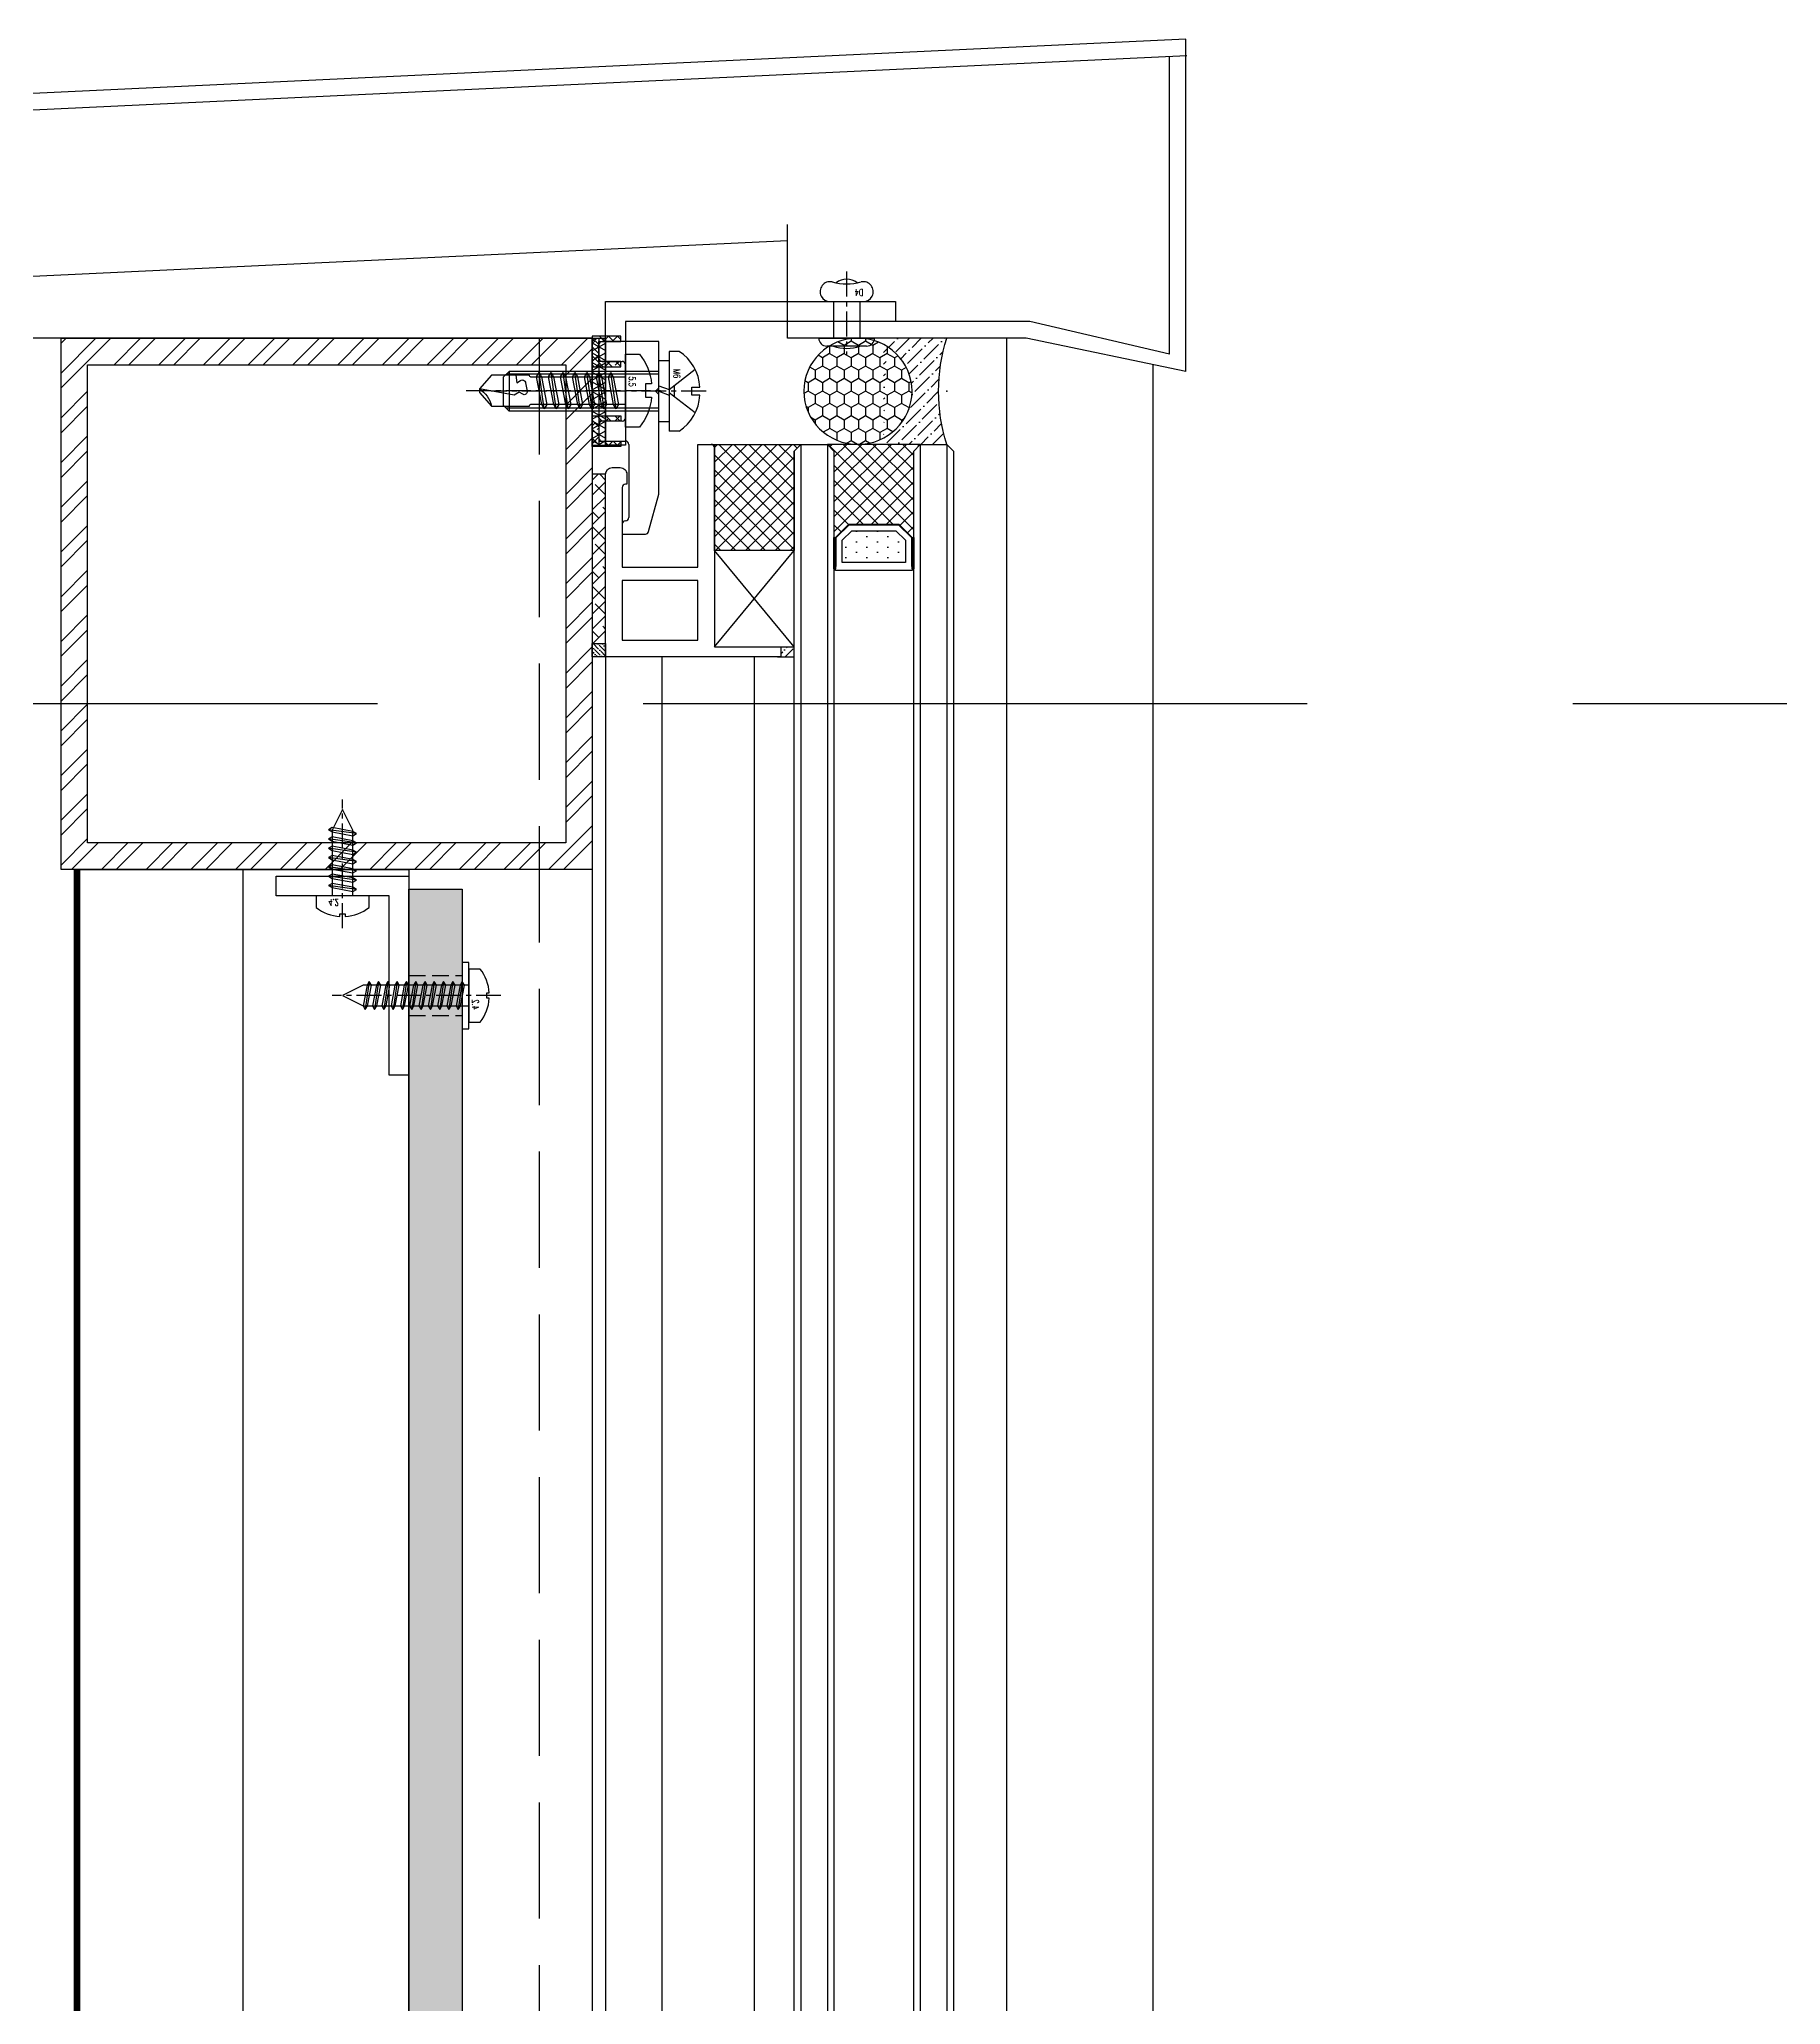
# Model space of a CAD drawing. Extents: x 220580 to 2027826, y -309201 to 71987.
# Drawn here: x 361607.9 to 361870.1, y -151075.3 to -150779.4 of the extents above; entities that cross this region are included whole.
import ezdxf
from ezdxf.enums import TextEntityAlignment as Align

# ---------------------------------------------------------------- set-up
doc = ezdxf.new("R2010")
doc.units = 0
for name, pattern in [('AUSGEZOGEN', [0]), ('CENTER', [2, 1.25, -0.25, 0.25, -0.25]), ('DASH', [0.35, 0.25, -0.1]), ('ZN-CENTER', [2, 1.25, -0.25, 0.25, -0.25]), ('ZN-DASH', [0.35, 0.25, -0.1]), ('ZN-DOT', [0.25, 0, -0.25])]:
    doc.linetypes.add(name, pattern=pattern)
for name, color, linetype in [('!ZN1-填充-8', 8, 'Continuous'), ('!ZN3-其它材质幕墙-60', 60, 'Continuous'), ('!ZN3-玻璃幕墙-4', 4, 'Continuous'), ('!ZN3-铝板幕墙-3', 3, 'Continuous'), ('!ZN4-辅助材料-1', 1, 'Continuous'), ('!ZN4-配件-11', 11, 'Continuous'), ('!ZN5-钢材投影-40', 40, 'Continuous'), ('!ZN5-铝材投影-112', 112, 'Continuous'), ('!ZN5-铝材断面-6', 6, 'Continuous'), ('!ZN6-层高线-8', 8, 'ZN-DOT'), ('!ZN6-虚线-8', 8, 'ZN-DASH'), ('2钢材断面', 2, 'Continuous'), ('A_Hatch', 8, 'Continuous'), ('BM', 8, '保温棉'), ('DIM', 173, 'Continuous'), ('型材截面颜色', 253, 'Continuous')]:
    doc.layers.add(name, color=color, linetype=linetype)
for name, color, linetype, lineweight in [('0CABR-填充', 8, 'Continuous', 5), ('0CABR-密封材料、垫片', 195, 'Continuous', 9), ('0填充', 8, 'Continuous', 13)]:
    doc.layers.add(name, color=color, linetype=linetype, lineweight=lineweight)
doc.styles.add('DHTEXT-1', font='ROMANS.shx', dxfattribs={"width": 0.7, "bigfont": 'CHINESE.shx'})
doc.linetypes.add('保温棉', pattern='A,0.006248399999999999,-6.2484,[134,ltypeshp.shx,S=6.2484,R=0,X=-6.2484,Y=0],-12.4968,[134,ltypeshp.shx,S=6.2484,R=180,X=6.2484,Y=0],-6.2484', length=24.9998484)
doc.dimstyles.new('ZN200', dxfattribs={"dimscale": 200, "dimtxt": 2.5, "dimasz": 1.5, "dimexe": 1, "dimexo": 2, "dimgap": 0.9, "dimtad": 1, "dimdec": 0, "dimdsep": 46, "dimtxsty": 'DHTEXT-1', "dimblk": 'ARCHTICK', "dimcen": 2.5, "dimclrd": 173, "dimclre": 173, "dimclrt": 7, "dimazin": 2, "dimtfac": 1, "dimtdec": 0, "dimtix": 1, "dimtmove": 2, "dimatfit": 3, "dimfxl": 0, "dimtolj": 1, "dimtzin": 0, "dimarcsym": 0})

# ---------------------------------------------------------------- blocks, each defined once
blk = doc.blocks.new('_ArchTick')
at = {"color": 0, "linetype": 'ByBlock', "const_width": 0.4}
blk.add_lwpolyline([(-0.5, -0.5), (0.5, 0.5)], dxfattribs=at)
blk = doc.blocks.new('*D886')
at = {"layer": 'Defpoints', "color": 0, "ltscale": 2000, "transparency": 16777216}
for p in [(361780.5587447585, -150154.6840743786), (361780.5587447585, -150779.350970095), (361325.55875977, -150800.3509788638)]:
    blk.add_point(p, dxfattribs=at)
at = {"layer": 'DIM', "color": 173, "linetype": 'ByBlock', "lineweight": -2, "ltscale": 2000, "transparency": 16777216}
for p, q in [((361325.55875977, -150400.3509788638), (361325.55875977, -149954.6840743786)), ((361780.5587447585, -150379.350970095), (361780.5587447585, -149954.6840743786)), ((361325.55875977, -150154.6840743786), (361025.55875977, -150154.6840743786)), ((361325.55875977, -150154.6840743786), (361780.5587447585, -150154.6840743786)), ((361780.5587447585, -150154.6840743786), (362080.5587447585, -150154.6840743786))]:
    blk.add_line(p, q, dxfattribs=at)
at = {"layer": 'DIM', "color": 173, "lineweight": -2, "ltscale": 2000, "transparency": 16777216, "xscale": 300, "yscale": 300, "zscale": 300}
blk.add_blockref('_ArchTick', (361325.55875977, -150154.6840743786), dxfattribs=at)
at = {"layer": 'DIM', "color": 173, "lineweight": -2, "ltscale": 2000, "transparency": 16777216, "xscale": 300, "yscale": 300, "zscale": 300, "rotation": 180}
blk.add_blockref('_ArchTick', (361780.5587447585, -150154.6840743786), dxfattribs=at)
at = {"layer": 'DIM', "color": 7, "ltscale": 2000, "transparency": 16777216, "insert": (361553.0587522642, -149724.6840743786), "char_height": 500, "attachment_point": 5, "style": 'DHTEXT-1'}
blk.add_mtext('\\A1;455', dxfattribs=at)
blk = doc.blocks.new('20250822090122')
at = {"layer": 'A_Hatch'}
h = blk.add_hatch(dxfattribs=at)
h.set_pattern_fill('ANSI32', color=256)
h.set_pattern_definition([(45, (-80, -40), (-3.367596045400933, 3.367596045400933), []), (45, (-77.75493500000448, -40), (-3.367596045400933, 3.367596045400933), [])])
h.paths.add_polyline_path([(0, 40), (-80, 40), (-80, -40), (0, -40)])
h.paths.add_polyline_path([(-4, 36), (-4, -36), (-76, -36), (-76, 36)], flags=16)
at = {"layer": '2钢材断面'}
for points in [[(-80, 40), (0, 40), (0, -40), (-80, -40)], [(-76, 36), (-4, 36), (-4, -36), (-76, -36)]]:
    blk.add_lwpolyline(points, close=True, dxfattribs=at)
blk = doc.blocks.new('*U1102')
at = {"layer": '!ZN1-填充-8'}
h = blk.add_hatch(dxfattribs=at)
h.set_pattern_fill('ANSI37', color=256, scale=0.5, style=0)
h.set_pattern_definition([(45, (6, 0), (-1.122532015133644, 1.122532015133644), []), (135, (6, 0), (-1.122532015133644, -1.122532015133644), [])])
h.paths.add_polyline_path([(1.029468876367901e-06, 5.00000102652325), (1.029468876367901e-06, 19.00000102652371), (1.000001029469331, 18.00000102652325), (14.00000102946797, 18.00000102652325), (14.00000102946797, 17.75000102652325), (12.00000102946797, 15.75000102652325), (12.00000102946797, 8.250001026523705), (14.00000102946797, 6.250001026523705), (14.00000102946797, 6.000001026523705), (1.000001029469331, 6.000001026523705)])
for points in [[(18.75000205893684, 17.99999999999977), (14.00000205893684, 17.99999999999977), (14.00000205893684, 17.74999999999977), (18.75000205893684, 17.74999999999977)], [(18.75000205893684, 6.249999999999773), (14.00000205893684, 6.249999999999773), (14.00000205893684, 5.999999999999773), (18.75000205893684, 5.999999999999773)]]:
    blk.add_hatch(color=256, dxfattribs=at).paths.add_polyline_path(points)
h = blk.add_hatch(dxfattribs=at)
h.set_pattern_fill('DOTS', color=8, angle=-1.272221872585407e-14, style=0)
h.set_pattern_definition([(0, (6, 0), (0.7937500000000003, 1.5875), [0, -1.5875])])
h.paths.add_polyline_path([(13.00000246392847, 15.33578673215879), (13.00000246392847, 8.664213388665985), (14.4142185169444, 7.24999733565005), (17.80000246392865, 7.24999733565005), (17.80000246392865, 16.74999733565005), (14.41421306741995, 16.74999733565005)])
for p, q in [((2.058937752735802e-06, 22.99999999999977), (461.1587258722834, 23.00000000001287)), ((1.029468876367901e-06, 19.00000102946865), (461.1587248428145, 19.00000102948174)), ((1.029468876367901e-06, 4.999999091356358), (461.1587248428145, 4.999999091369445)), ((2.058937752735801e-06, 1.000000120825234), (461.1587258722834, 1.000000120838322))]:
    blk.add_line(p, q, dxfattribs=at)
at = {"layer": '!ZN3-玻璃幕墙-4'}
for points in [[(461.1587258722834, 24.00000000001287), (1.000002058937753, 23.99999999999977), (2.058937752735802e-06, 22.99999999999977), (2.058937752735801e-06, 18.99999999999977), (1.000002058937753, 17.99999999999977), (461.1587258722834, 18.00000000001286)], [(461.1587258722839, 6.00000000001286), (1.000002058937298, 5.999999999999773), (2.058936843241099e-06, 4.999999999999773), (2.058935933746397e-06, 0.9999999999997726), (1.000002058935479, 0), (461.1587258722839, 1.467974955946039e-11)]]:
    blk.add_lwpolyline(points, dxfattribs=at)
at = {"layer": '!ZN4-辅助材料-1'}
for points in [[(1.029468876367901e-06, 5.00000102652325), (1.029468876367901e-06, 19.00000102652371), (1.000001029469331, 18.00000102652325), (14.00000102946797, 18.00000102652325), (14.00000102946797, 17.75000102652325), (12.00000102946797, 15.75000102652325), (12.00000102946797, 8.250001026523705), (12.00000102946797, 8.250001026523705), (14.00000102946797, 6.250001026523705), (14.00000102946797, 6.000001026523705), (1.000001029469331, 6.000001026523705), (1.029468876367901e-06, 5.00000102652325)], [(18.75000205893684, 17.99999999999977), (14.00000205893684, 17.99999999999977), (14.00000205893684, 17.74999999999977), (18.75000205893684, 17.74999999999977)], [(12.00000205893639, 15.74999993958727), (12.00000205893639, 8.250000060412503), (14.00000205893639, 6.250000060412503), (19.00000205893639, 6.250000060412503), (19.00000205893639, 17.7500000604125), (14.00000205893639, 17.7500000604125)], [(13.00000246392847, 15.33578673215879), (13.00000246392847, 8.664213388665985), (14.4142185169444, 7.24999733565005), (17.80000246392865, 7.24999733565005), (17.80000246392865, 16.74999733565005), (14.41421306741995, 16.74999733565005)], [(18.75000205893684, 6.249999999999773), (14.00000205893684, 6.249999999999773), (14.00000205893684, 5.999999999999773), (18.75000205893684, 5.999999999999773)]]:
    blk.add_lwpolyline(points, close=True, dxfattribs=at)
blk.add_lwpolyline([(18.40000141310247, 17.74999853286067), (18.40000141310247, 17.65000006041237), (14.04142182915984, 17.65000006041237), (12.09999785437094, 15.70857608562369), (12.09999785437094, 8.291423709387573), (14.04142303089793, 6.349998532860582), (18.40000205893648, 6.349998532860582), (18.40000205893648, 6.250000060412503), (18.40000205893648, 6.349998532860582)], dxfattribs=at)
at = {"layer": 'Defpoints', "color": 250}
for p in [(2.058935478999047e-06, 24.00000205304696), (1.029468876367901e-06, 17.99999999999977), (1.029468876367901e-06, 5.999999999999773), (12.00000205893639, 6.000001026523705), (2.058935478999047e-06, 0)]:
    blk.add_point(p, dxfattribs=at)
blk = doc.blocks.new('*U2091')
at = {"color": 0, "linetype": 'CENTER', "ltscale": 3}
blk.add_line((-4.851510917911964, 2.913225216616411e-13), (14.54315256367451, -8.526512829121202e-15), dxfattribs=at)
at = {"linetype": 'ByBlock', "ltscale": 10}
for p, q in [((0, 1.550000000000024), (9.895000016689004, 1.549999999999739)), ((0.9859588387780631, 2.110000000000021), (1.57904116122194, -2.110000000000007)), ((2.385958838778063, 2.109999999999977), (2.97904116122194, -2.110000000000051)), ((3.785958838778063, 2.109999999999933), (4.37904116122194, -2.110000000000094)), ((5.185958838778062, 2.109999999999889), (5.779041161221939, -2.110000000000138)), ((6.585958838778063, 2.109999999999845), (7.17904116122194, -2.110000000000182)), ((7.985958838778063, 2.109999999999801), (8.57904116122194, -2.110000000000226)), ((9.385958838778063, 2.109999999999757), (9.97904116122194, -2.11000000000027)), ((9.895000016689004, 1.549999999999739), (13, -2.927436071331612e-13)), ((9.895000016689004, -1.550000000000255), (0, -1.549999999999945)), ((13, -2.927436071331612e-13), (9.895000016689004, -1.550000000000255))]:
    blk.add_line(p, q, dxfattribs=at)
blk.add_lwpolyline([(-3.087680633323398, 0.4000000000000909, -0.1514667514007003), (-1.723475382979757, 4), (0, 4), (0, -4), (-1.723475382979757, -4, -0.1514667514007005), (-3.087680633323398, -0.4000000000000892), (-2.699999999999932, -0.3999999999999773), (-2.699999999999932, 0.4000000000000341)], format="xyb", close=True, dxfattribs=at)
for points in [[(1.255725010475717, -1.549999999999976), (0.6626426880318403, 1.550000000000018), (0.9859588387779494, 2.109999999999935), (1.309274989524115, 1.550000000000018), (1.902357311968163, -1.549999999999976), (1.57904116122194, -2.10999999999995)], [(2.655725010475717, -1.55000000000002), (2.06264268803184, 1.549999999999975), (2.385958838777949, 2.109999999999892), (2.709274989524115, 1.549999999999975), (3.302357311968163, -1.55000000000002), (2.97904116122194, -2.109999999999994)], [(4.055725010475717, -1.550000000000064), (3.46264268803184, 1.549999999999931), (3.785958838777949, 2.109999999999848), (4.109274989524115, 1.549999999999931), (4.702357311968163, -1.550000000000064), (4.37904116122194, -2.110000000000038)], [(5.455725010475716, -1.550000000000108), (4.86264268803184, 1.549999999999887), (5.185958838777949, 2.109999999999804), (5.509274989524115, 1.549999999999887), (6.102357311968162, -1.550000000000108), (5.779041161221939, -2.110000000000082)], [(6.855725010475717, -1.550000000000152), (6.26264268803184, 1.549999999999843), (6.585958838777949, 2.10999999999976), (6.909274989524115, 1.549999999999843), (7.502357311968162, -1.550000000000152), (7.17904116122194, -2.110000000000126)], [(8.255725010475718, -1.550000000000196), (7.66264268803184, 1.549999999999799), (7.985958838777949, 2.109999999999716), (8.309274989524116, 1.549999999999799), (8.902357311968164, -1.550000000000196), (8.57904116122194, -2.11000000000017)], [(9.655725010475717, -1.55000000000024), (9.06264268803184, 1.549999999999755), (9.385958838777949, 2.109999999999672), (9.709274989524115, 1.549999999999755), (10.30235731196816, -1.55000000000024), (9.97904116122194, -2.110000000000213)]]:
    blk.add_lwpolyline(points, close=True, dxfattribs=at)
at = {"layer": 'Defpoints', "color": 0, "ltscale": 10, "style": 'DHTEXT-1', "width": 0.7}
blk.add_text('4.2', height=1, rotation=90, dxfattribs=at).set_placement((-0.4943080637851551, -1.360906739295894), align=Align.CENTER)
blk = doc.blocks.new('*U2090')
at = {"color": 0, "linetype": 'CENTER', "ltscale": 3}
blk.add_line((-4.851510917911964, 2.913225216616411e-13), (20.54315256367451, -4.2632564145606e-15), dxfattribs=at)
at = {"linetype": 'ByBlock', "ltscale": 10}
for p, q in [((0, 1.550000000000024), (15.895000016689, 1.549999999999744)), ((0.9859588387780631, 2.110000000000021), (1.57904116122194, -2.110000000000007)), ((2.385958838778063, 2.109999999999994), (2.97904116122194, -2.110000000000034)), ((3.785958838778063, 2.109999999999967), (4.37904116122194, -2.110000000000061)), ((5.185958838778062, 2.10999999999994), (5.779041161221939, -2.110000000000087)), ((6.585958838778063, 2.109999999999913), (7.17904116122194, -2.110000000000114)), ((7.985958838778063, 2.109999999999886), (8.57904116122194, -2.110000000000142)), ((9.385958838778063, 2.109999999999859), (9.97904116122194, -2.110000000000168)), ((10.78595883877806, 2.109999999999832), (11.37904116122194, -2.110000000000196)), ((12.18595883877806, 2.109999999999805), (12.77904116122194, -2.110000000000222)), ((13.58595883877806, 2.109999999999778), (14.17904116122194, -2.110000000000249)), ((14.98595883877806, 2.109999999999751), (15.57904116122194, -2.110000000000277)), ((15.895000016689, 1.549999999999744), (19, -2.884803507186006e-13)), ((15.895000016689, -1.550000000000251), (0, -1.549999999999945)), ((19, -2.884803507186006e-13), (15.895000016689, -1.550000000000251))]:
    blk.add_line(p, q, dxfattribs=at)
blk.add_lwpolyline([(-3.087680633323398, 0.4000000000000909, -0.1514667514007003), (-1.723475382979757, 4), (0, 4), (0, -4), (-1.723475382979757, -4, -0.1514667514007005), (-3.087680633323398, -0.4000000000000892), (-2.699999999999932, -0.3999999999999773), (-2.699999999999932, 0.4000000000000341)], format="xyb", close=True, dxfattribs=at)
for points in [[(1.255725010475717, -1.549999999999976), (0.6626426880318403, 1.550000000000018), (0.9859588387779494, 2.109999999999935), (1.309274989524115, 1.550000000000018), (1.902357311968163, -1.549999999999976), (1.57904116122194, -2.10999999999995)], [(2.655725010475717, -1.550000000000003), (2.06264268803184, 1.549999999999991), (2.385958838777949, 2.109999999999908), (2.709274989524115, 1.549999999999991), (3.302357311968163, -1.550000000000003), (2.97904116122194, -2.109999999999977)], [(4.055725010475717, -1.55000000000003), (3.46264268803184, 1.549999999999965), (3.785958838777949, 2.109999999999881), (4.109274989524115, 1.549999999999965), (4.702357311968163, -1.55000000000003), (4.37904116122194, -2.110000000000004)], [(5.455725010475716, -1.550000000000057), (4.86264268803184, 1.549999999999937), (5.185958838777949, 2.109999999999855), (5.509274989524115, 1.549999999999937), (6.102357311968162, -1.550000000000057), (5.779041161221939, -2.110000000000031)], [(6.855725010475717, -1.550000000000084), (6.26264268803184, 1.549999999999911), (6.585958838777949, 2.109999999999828), (6.909274989524115, 1.549999999999911), (7.502357311968162, -1.550000000000084), (7.17904116122194, -2.110000000000058)], [(8.255725010475718, -1.550000000000111), (7.66264268803184, 1.549999999999883), (7.985958838777949, 2.1099999999998), (8.309274989524116, 1.549999999999883), (8.902357311968164, -1.550000000000111), (8.57904116122194, -2.110000000000085)], [(9.655725010475717, -1.550000000000138), (9.06264268803184, 1.549999999999857), (9.385958838777949, 2.109999999999774), (9.709274989524115, 1.549999999999857), (10.30235731196816, -1.550000000000138), (9.97904116122194, -2.110000000000111)], [(11.05572501047572, -1.550000000000165), (10.46264268803184, 1.54999999999983), (10.78595883877795, 2.109999999999746), (11.10927498952411, 1.54999999999983), (11.70235731196816, -1.550000000000165), (11.37904116122194, -2.110000000000139)], [(12.45572501047572, -1.550000000000192), (11.86264268803184, 1.549999999999803), (12.18595883877795, 2.10999999999972), (12.50927498952412, 1.549999999999803), (13.10235731196816, -1.550000000000192), (12.77904116122194, -2.110000000000166)], [(13.85572501047572, -1.550000000000219), (13.26264268803184, 1.549999999999776), (13.58595883877795, 2.109999999999693), (13.90927498952411, 1.549999999999776), (14.50235731196816, -1.550000000000219), (14.17904116122194, -2.110000000000193)], [(15.25572501047572, -1.550000000000246), (14.66264268803184, 1.549999999999749), (14.98595883877795, 2.109999999999665), (15.30927498952412, 1.549999999999749), (15.90235731196816, -1.550000000000246), (15.57904116122194, -2.11000000000022)]]:
    blk.add_lwpolyline(points, close=True, dxfattribs=at)
at = {"layer": 'Defpoints', "color": 0, "ltscale": 10, "style": 'DHTEXT-1', "width": 0.7}
blk.add_text('4.2', height=1, rotation=90, dxfattribs=at).set_placement((-0.4943080637851551, -1.360906739295894), align=Align.CENTER)
blk = doc.blocks.new('*U1836')
at = {"linetype": 'ByBlock', "ltscale": 10}
blk.add_lwpolyline([(0, -5), (1, -5), (1, 5), (0, 5)], close=True, dxfattribs=at)
blk = doc.blocks.new('*U2064')
at = {"layer": '!ZN1-填充-8', "ltscale": 10}
h = blk.add_hatch(dxfattribs=at)
h.set_pattern_fill('AR-CONC', color=8, scale=10)
h.set_pattern_definition([(49.99999999999999, (480.8633558811009, 0), (18.2184668996004, -1.593908553890308), [1.905, -20.955]), (355, (480.8633558811009, 0), (-3.524282597566698, 19.105664288218), [1.524, -16.764]), (100.451, (482.3815558811009, -0.132825), (14.69425016659592, 17.51166878202919), [1.619, -17.809]), (46.18420000000002, (480.8633558811009, 5.08), (27.10790408921299, -4.204232793272713), [2.857499999999999, -31.43249999999999]), (96.6356, (483.1223458811009, 4.729649999999999), (23.74042344662372, 24.74255558900492), [2.4285, -26.7135]), (351.1840000000001, (480.8633558811009, 5.08), (23.74046058139339, 24.74251178605977), [2.286, -25.146]), (21, (483.4033558811009, 3.81), (15.16148798353833, -10.22655185167625), [1.905, -20.955]), (326.0000000000001, (483.4033558811009, 3.81), (6.180202834764708, 18.41879661223193), [1.524, -16.764]), (71.4514, (484.6668058811009, 2.95779), (21.34164907701244, 8.192285771605745), [1.619, -17.809]), (37.50000000000001, (480.8633558811009, 0), (0.308860325059182, 8.455503887315311), [0, -16.5608, 0, -17.018, 0, -16.8275]), (7.499999999999999, (480.8633558811009, 0), (6.681966251030574, 10.01805748181195), [0, -9.7028, 0, -16.1798, 0, -6.4135]), (327.5, (475.1991558811009, 0), (13.55905951668714, -0.5728743992673435), [0, -6.35, 0, -19.812, 0, -26.289]), (317.5, (472.6591558811009, 0), (14.81291813860181, 2.542649103333303), [0, -8.255, 0, -13.1572, 0, -18.669])])
edge = h.paths.add_edge_path()
edge.add_line((688.0931917422051, 8), (0, 8))
edge.add_line((0, 8), (0, 0))
edge.add_line((0, 0), (688.0931917422051, 0))
at = {"layer": '!ZN1-填充-8', "const_width": 1}
blk.add_lwpolyline([(-2.999999998137127, 58), (688.0931917422051, 58)], dxfattribs=at)
at = {"layer": '!ZN3-其它材质幕墙-60', "ltscale": 20}
blk.add_lwpolyline([(688.0931917422051, 8), (0, 8), (0, 0), (688.0931917422051, 0)], dxfattribs=at)
at = {"layer": '!ZN5-铝材投影-112'}
blk.add_lwpolyline([(-2, 8), (28, 8), (28, 11), (1, 11), (1, 28), (-2, 28)], close=True, dxfattribs=at)
at = {"layer": '!ZN6-虚线-8', "color": 8, "linetype": 'ZN-DASH', "ltscale": 10}
for p, q in [((12.99999999999996, 8), (12.99999999999996, 0)), ((18.99999999999996, 8), (18.99999999999996, 0))]:
    blk.add_line(p, q, dxfattribs=at)
at = {"layer": 'BM'}
blk.add_line((-2.999999998137127, 33), (688.0931917422051, 33), dxfattribs=at)
at = {"layer": 'Defpoints', "color": 8}
blk.add_lwpolyline([(688.0931917422051, 58), (-2.999999998137127, 58), (-2.999999998137127, 8), (688.0931917422051, 8)], dxfattribs=at)
at = {"layer": '!ZN4-配件-11', "color": 1}
for name, p, rotation in [('*U2091', (1, 18), 180), ('*U2090', (16.00000000000005, -1), 89.99999999999997)]:
    blk.add_blockref(name, p, dxfattribs=dict(at, rotation=rotation))
at = {"layer": '!ZN4-配件-11', "extrusion": (0, 0, -1), "zscale": -1, "rotation": 270}
blk.add_blockref('*U1836', (-15.99999999999976, -8.881784197001252e-16), dxfattribs=at)
blk = doc.blocks.new('20240131155736')
at = {"layer": '!ZN1-填充-8'}
h = blk.add_hatch(dxfattribs=at)
h.set_pattern_fill('ANSI36', color=256, scale=0.5, angle=270, style=0)
h.set_pattern_definition([(315, (4155.516182055328, -11794.82250172619), (1.543481520808761, -0.4209495056751171), [1.984375, -0.396875, 0, -0.396875])])
h.paths.add_polyline_path([(-0.7497986001617392, 0.7500036128367356), (-0.7497986001617392, -0.7500036128367356), (1.250202532093681, -0.7500036128367356), (1.250202532093681, 0.7500036128367356)])
at = {"layer": '!ZN4-辅助材料-1', "linetype": 'AUSGEZOGEN'}
blk.add_line((-1.250202532108233, 0.749996387068677), (1.250202532108233, 0.7500036128367356), dxfattribs=at)
blk = doc.blocks.new('20240131160147')
at = {"layer": '!ZN5-铝材断面-6'}
blk.add_lwpolyline([(-3.359996820086963, 1.24972521692689), (-3.360017300714389, 19.749725232934), (-0.8600173007143894, 19.749725232934), (-0.8599968200869625, -10.750274787526), (9.139988671027822, -10.75027476862306), (9.139988671027822, -12.25027476862306), (-17.2600001134706, -12.25027476875402), (-17.2600001134706, 15.24972523121687, -0.414213562373095), (-16.2600001134706, 16.24972523121687), (-15.06000012539153, 16.24972523121687, -0.414213562373095), (-14.06000012539153, 15.24972523121687), (-14.06000012539153, 13.74972523121687), (-14.2600001134706, 13.74972523121687, 0.414213562373095), (-14.7600001134706, 13.24972523121687), (-14.7600001134706, 1.249725235698861)], format="xyb", close=True, dxfattribs=at)
blk.add_lwpolyline([(-14.7600001134706, -0.7502747643011389), (-14.7600001134706, -9.750274768754025), (-3.359996820086963, -9.750274787525996), (-3.359996820086963, -0.7502747830731096)], close=True, dxfattribs=at)
at = {"layer": '!ZN1-填充-8', "ltscale": 50, "xscale": -1, "rotation": 180}
blk.add_blockref('20240131155736', (9.889797354408074, -11.50027115578996), dxfattribs=at)
blk = doc.blocks.new('20250822102610', base_point=(-89164.55327459493, -87453.63117898782))
at = {"layer": '!ZN1-填充-8'}
h = blk.add_hatch(dxfattribs=at)
h.set_pattern_fill('ANSI37', color=256, angle=-1.272221872585407e-14, style=0)
h.set_pattern_definition([(44.99999999999999, (0, 0), (-1.122532015133644, 1.122532015133644), []), (135, (0, 0), (-1.122532015133644, -1.122532015133644), [])])
edge = h.paths.add_edge_path()
edge.add_line((-89165.05327484866, -87423.13117512563), (-89151.55327484867, -87423.13118085341))
edge.add_line((-89151.55327484867, -87423.13118085341), (-89152.55327484867, -87424.13118000627))
edge.add_line((-89152.55327484867, -87424.13118000627), (-89152.55327484867, -87439.13118438769))
edge.add_line((-89152.55327484867, -87439.13118438769), (-89164.55327484867, -87439.13117682973))
edge.add_line((-89164.55327484867, -87439.13117682973), (-89164.55327484867, -87423.63117784967))
edge.add_arc((-89165.05327484867, -87423.63117512563), 0.5000000000074204, 359.9996878473482, 449.9999999983324)
at = {"layer": '!ZN1-填充-8', "ltscale": 100}
for p, q in [((-89152.5532746931, -87453.63117898782), (-89164.55327484867, -87439.13117682973)), ((-89164.55327459493, -87453.63117898782), (-89152.55327484867, -87439.13118438756))]:
    blk.add_line(p, q, dxfattribs=at)
at = {"layer": '!ZN4-辅助材料-1', "linetype": 'AUSGEZOGEN'}
blk.add_lwpolyline([(-89165.05327484866, -87423.13117512563), (-89151.55327484867, -87423.13118085341), (-89152.55327484867, -87424.13118000627), (-89152.55327484867, -87439.13118438769), (-89164.55327484867, -87439.13117682973), (-89164.55327484867, -87423.63117784967, 0.4142151580810171), (-89165.05327484866, -87423.13117512563), (-89165.05327484866, -87423.13117512563)], format="xyb", dxfattribs=at)
blk.add_lwpolyline([(-89152.55327484867, -87439.13118438768), (-89164.55327467559, -87439.13117716176), (-89164.55327469764, -87442.13117353823)], dxfattribs=at)
blk.add_lwpolyline([(-89164.55327459965, -87439.13117716176), (-89164.55327459493, -87453.63117898782), (-89152.5532746931, -87453.63117898782), (-89152.55327469783, -87439.13117716176)], close=True, dxfattribs=at)
blk = doc.blocks.new('20250822103338', base_point=(-89182.55327602196, -87455.13117897836))
at = {"layer": '0填充'}
h = blk.add_hatch(dxfattribs=at)
h.set_pattern_fill('ANSI38', color=256, angle=360, style=0)
h.set_pattern_definition([(45, (0, 0), (-1.122532015133644, 1.122532015133644), []), (134.9999999999999, (0, 0), (-3.367596045400932, 1.122532015133645), [3.96875, -2.38125])])
h.paths.add_polyline_path([(-89182.553276022, -87453.13117897836), (-89180.55327602198, -87453.13117897836), (-89180.55327602211, -87427.6311789784), (-89182.55327602211, -87427.6311789784)])
at = {"layer": '型材截面颜色', "ltscale": 60}
h = blk.add_hatch(dxfattribs=at)
h.set_pattern_fill('ANSI36', color=256, scale=0.3, angle=90.00000000000001)
h.set_pattern_definition([(135, (0, 0), (-0.9260889124852567, 0.2525697034050699), [1.190625, -0.238125, 0, -0.238125])])
h.paths.add_polyline_path([(-89182.55327602196, -87455.13117898106), (-89182.55327602196, -87453.13104161006), (-89180.55326710995, -87453.1311102956), (-89180.55326710995, -87455.13124766659)])
at = {"layer": '!ZN4-辅助材料-1'}
for points in [[(-89180.55327602195, -87427.6311789784), (-89182.55327602195, -87427.6311789784), (-89182.55327602196, -87453.13117897836), (-89180.55327602196, -87453.13117897836)], [(-89182.55327602196, -87455.13117897836), (-89182.55327602196, -87453.13104160737), (-89180.55326570052, -87453.13103338321), (-89180.55326570052, -87455.1311707542)]]:
    blk.add_lwpolyline(points, close=True, dxfattribs=at)
at = {"layer": '0CABR-密封材料、垫片'}
blk.add_lwpolyline([(-89180.55327602195, -87427.6311789784), (-89182.55327602195, -87427.6311789784), (-89182.55327602196, -87455.13117897836), (-89180.55327602196, -87455.13117897836)], close=True, dxfattribs=at)
blk = doc.blocks.new('20250822103828')
at = {"layer": '!ZN4-辅助材料-1', "ltscale": 100}
for name, p in [('20250822102610', (18.40000010126096, 1.499999990541255)), ('20250822103338', (0, 0))]:
    blk.add_blockref(name, p, dxfattribs=at)
at = {"layer": '!ZN6-虚线-8', "ltscale": 50}
blk.add_blockref('20240131160147', (19.26000011348515, 12.25027476875402), dxfattribs=at)
blk = doc.blocks.new('16胶缝')
at = {"layer": '!ZN1-填充-8', "ltscale": 0.1}
h = blk.add_hatch(dxfattribs=at)
h.set_pattern_fill('HONEY', color=256, scale=10, style=0)
h.set_pattern_definition([(4.818975183877585e-15, (-19679.56000236233, -11324.37131966545), (1.875, 1.08253175), [1.25, -2.5]), (120, (-19679.56000236233, -11324.37131966545), (-1.874999995903225, 1.082531757095823), [1.249999999999998, -2.499999999999997]), (60.00000000000003, (-19679.56000236233, -11324.37131966545), (4.096775418904741e-09, 2.165063507095822), [-2.499999999999998, 1.249999999999999])])
edge = h.paths.add_edge_path()
edge.add_ellipse((8.000000000182808, 13.40127735032729), major_axis=(-1.852811262691897e-12, -8.148750109612592), ratio=0.9817456533069091, start_angle=0, end_angle=360)
h = blk.add_hatch(dxfattribs=at)
h.set_pattern_fill('ANSI36', color=256, scale=10, style=0)
h.set_pattern_definition([(45.00000000000003, (-19679.575386873, -11324.37131966545), (0.6629126073623883, 2.430679560328756), [3.125, -0.625, 0, -0.625])])
edge = h.paths.add_edge_path()
edge.add_ellipse((8.015384510843433, 13.40127735032729), major_axis=(0.8733517820453444, 8.103544729698486), ratio=0.9813319895029027, start_angle=124.6262873536864, end_angle=247.3977371599691, ccw=False)
edge.add_arc((0.0005942590132690384, 10.19757702908555), 1.197577176534192, 269.97156881858757, 324.48671338471985, ccw=False)
edge.add_line((1.455191522836685e-11, 8.999999999992724), (1.091393642127514e-11, -1.818989403545856e-12))
edge.add_arc((8.000000000015461, -24.92179927315374), 26.17434008740905, 432.2031562990745, 467.7968437009381, ccw=False)
edge.add_line((16.00000000001455, 0), (16.00000000001091, 9.000000000003638))
edge.add_arc((16.00645417175474, 10.22705133927502), 1.227068313314542, 216.5905572920867, 269.6986325029304, ccw=False)
at = {"layer": '!ZN4-辅助材料-1', "color": 1, "ltscale": 0.1}
blk.add_arc((8.000000000014552, -24.92179927313555), 26.17434008739207, 72.20315629866607, 107.7968437013339, dxfattribs=at)
blk.add_ellipse((8.000000000182808, 13.40127735032729), major_axis=(-1.852811262691897e-12, -8.148750109612592), ratio=0.9817456533069091, dxfattribs=at)
blk.add_point((8.000000000014552, 7.275957614183426e-12), dxfattribs=at)
blk = doc.blocks.new('胶缝断面')
at = {"color": 7, "ltscale": 0.1, "extrusion": (0, 0, -1), "zscale": -1, "rotation": 180}
blk.add_blockref('16胶缝', (8, 5.456968210637569e-12), dxfattribs=at)
blk = doc.blocks.new('*U1907')
at = {"linetype": 'ByBlock', "ltscale": 10}
for p, q in [((-3.099760062443238, 5.999999999999091), (-1.5997600624396, 5.999999999999091)), ((-1.5997600624396, -5.999999999999091), (-1.5997600624396, 5.999999999999091)), ((-5.512308570388996, 3.264313849224891), (-1.5997600624396, 0.2324707128979036)), ((-1.5997600624396, -4.620044984873882), (-1.5997600624396, 4.620044984872013)), ((-1.5997600624396, 4.620044984872013), (0, 4.620044984872013)), ((0, 4.620044984872013), (0, -4.620044984873882)), ((2.220446049250313e-16, 3.000000000002645), (22.5002399375644, 3.000000000000339)), ((22.50023993756076, -2.999999999986928), (22.50023993755713, 3.000000000014891)), ((22.50023993755713, 3.000000000014891), (23.40023993755858, 2.100000000013436)), ((-6.199760062438145, 0.5999999999958163), (-4.999760062433779, 0.5999999999976353)), ((-4.999760062433779, 0.5999999999976353), (-4.999760062433779, -0.5999999999994543)), ((-2.359507198434585, 0.8212005739923881), (-2.359507198434585, -0.8212005739890408)), ((0, -9.343636975245317e-13), (-1.5997600624396, 0.5822434348437788)), ((2.220446049250313e-16, 2.55000000000389), (22.95023993756877, 2.549999999997793)), ((23.40023993756222, -2.100000000009119), (23.40023993755858, 2.100000000013436)), ((-4.999760062433779, -0.5999999999994543), (-6.200041946336569, -0.6000000000067303)), ((-5.512308570388996, -3.264313849219434), (-1.5997600624396, -0.2324707128950645)), ((-0.0001236077368957922, -0.834518847842471), (-1.599883670176496, -0.2522754129977578)), ((0, -2.549999999996544), (22.95023993757604, -2.549999999997114)), ((22.50023993755713, -3.000000000014213), (23.40023993755858, -2.100000000012757)), ((0, -4.620044984873882), (-1.5997600624396, -4.620044984873882)), ((2.220446049250313e-16, -2.999999999997355), (22.50023993756804, -2.999999999999661)), ((-3.0997600624396, -5.999999999999091), (-1.5997600624396, -5.999999999999091))]:
    blk.add_line(p, q, dxfattribs=at)
at = {"color": 0, "linetype": 'ZN-CENTER', "ltscale": 3}
blk.add_line((-7.149760062439595, 2.968965134506063e-13), (25.2002399375604, 2.456684181638768e-12), dxfattribs=at)
at = {"linetype": 'ByBlock', "ltscale": 10}
for centre, radius, start, end in [((0.6289204536260513, 0.2696463704114649), 6.836666666661672, 123.0516276806388, 177.2303399897559), ((0.6289204536260513, -0.2696463704151029), 6.836666666662514, 182.7696600102441, 236.9483723193611)]:
    blk.add_arc(centre, radius, start, end, dxfattribs=at)
at = {"layer": 'Defpoints', "color": 0, "ltscale": 10, "style": 'DHTEXT-1', "width": 0.7}
blk.add_text('M6', height=1, rotation=90, dxfattribs=at).set_placement((-2.254738332375523, -2.651439335049475), align=Align.CENTER)
blk = doc.blocks.new('20250828093013')
at = {"layer": '!ZN5-铝材投影-112'}
for p, q in [((1.455191522836685e-11, 3.637978807091713e-12), (-8.499999999869033, 1.455191522836685e-11)), ((-1.01863406598568e-10, -6.999999999985448), (0, 0)), ((-8.999999999869033, -0.4999999999854481), (-8.999999999869033, -2.499999999985448)), ((-8.499999999869033, -2.999999999985448), (-5.499999999869033, -2.999999999985448)), ((-4.999999999869033, -3.499999999985448), (-5.000000000101863, -11.49999999998545)), ((-4.999999999869033, -3.499999999985448), (-4.999999999869033, -3.499999999985448)), ((-0.5000000001018634, -7.499999999985448), (-1.01863406598568e-10, -6.999999999985448)), ((-1.01863406598568e-10, -7.999999999985448), (-0.5000000001018634, -7.499999999985448)), ((-1.01863406598568e-10, -22.99999999998545), (-1.01863406598568e-10, -7.999999999985448)), ((-8.999999999869033, -12.49999999998545), (-8.999999999869033, -14.49999999998545)), ((-5.499999999869033, -11.99999999998545), (-8.499999999869033, -11.99999999998545)), ((-8.499999999869033, -14.99999999998545), (-4.999999999577994, -14.99999999998181)), ((-4.499999999577994, -15.49999999998181), (-4.499999999577994, -26.49999999998181)), ((-1.508395735509112, -28.6294095225021), (-1.01863406598568e-10, -22.99999999998545)), ((-5.499999999577994, -27.49999999998181), (-5.499999999577994, -28.99999999998181)), ((-5.499999999577994, -28.99999999998181), (-1.991358648621826, -28.99999999998545))]:
    blk.add_line(p, q, dxfattribs=at)
for centre, radius, start, end in [((-8.499999999869033, -0.4999999999854481), 0.5, 90, 180), ((-8.499999999869033, -2.499999999985448), 0.5, 180, 270), ((-5.499999999869033, -3.499999999989086), 0.500000000003638, 4.168816632087861e-10, 90), ((-5.499999999985448, -11.50000000009823), 0.4999999998835847, 270.0000000133402, 1.292333155947237e-08), ((-8.499999999869033, -12.49999999998545), 0.5, 90, 180), ((-8.499999999869033, -14.49999999998545), 0.5, 180, 270), ((-4.999999999577994, -15.49999999998181), 0.5, 0, 90), ((-4.999999999577994, -26.49999999998181), 0.5, 270, 0), ((-4.999999999577994, -27.49999999998181), 0.5, 90, 180), ((-1.991358648665482, -28.49999999998909), 0.499999999996362, 270.0000000050026, 345.0000000045844)]:
    blk.add_arc(centre, radius, start, end, dxfattribs=at)
blk = doc.blocks.new('*U1100')
at = {"color": 0, "linetype": 'CENTER', "ltscale": 3}
blk.add_line((23.99999999999994, 2.188255855140087e-07), (-5.914909539480056, -1.533137051807418e-07), dxfattribs=at)
at = {"linetype": 'ByBlock', "ltscale": 10}
for p, q in [((0, 2.084999581674395), (14.28830168384373, 2.085001969002848)), ((1.419619596213958, 2.729999885991237), (2.200602679755074, -2.730000114008757)), ((3.219619596213958, 2.729999881768008), (4.000602679755074, -2.730000118231986)), ((5.019619596213958, 2.729999877544779), (5.800602679755074, -2.730000122455214)), ((6.819619596213958, 2.729999873321551), (7.600602679755074, -2.730000126678443)), ((8.619619596213958, 2.729999869098322), (9.400602679755075, -2.730000130901672)), ((10.41961959621396, 2.729999864875094), (11.20060267975507, -2.7300001351249)), ((12.21961959621396, 2.729999860651865), (13.00060267975507, -2.730000139348129)), ((14.28834179297628, -2.085001744372565), (0, -2.084999717997933))]:
    blk.add_line(p, q, dxfattribs=at)
blk.add_lwpolyline([(-3.944271909999143, 1.000000079036682, -0.137385347329328), (-2.123903424387548, 5.500000079036611), (1.77635683940025e-15, 5.500000079036611), (1.77635683940025e-15, -5.499999920963375), (-2.123903424387548, -5.499999920963375, -0.137385347329328), (-3.944271909999143, -0.9999999209634319), (-2.999999999999998, -0.9999999209633751), (-2.999999999999998, 1.000000079036639)], format="xyb", close=True, dxfattribs=at)
for points in [[(1.828211756127738, -2.085000114008789), (1.047228672586622, 2.084999885991241), (1.419619596213901, 2.729999885991095), (1.792010519841123, 2.084999885991241), (2.57299360338241, -2.085000114008761), (2.200602679755074, -2.730000114008771)], [(3.628211756127738, -2.085000118232018), (2.847228672586622, 2.084999881768012), (3.219619596213901, 2.729999881767866), (3.592010519841123, 2.084999881768012), (4.37299360338241, -2.085000118231989), (4.000602679755074, -2.730000118232)], [(5.428211756127738, -2.085000122455247), (4.647228672586622, 2.084999877544783), (5.019619596213901, 2.729999877544637), (5.392010519841123, 2.084999877544783), (6.17299360338241, -2.085000122455218), (5.800602679755074, -2.730000122455229)], [(7.228211756127738, -2.085000126678475), (6.447228672586622, 2.084999873321555), (6.819619596213901, 2.729999873321409), (7.192010519841123, 2.084999873321555), (7.97299360338241, -2.085000126678447), (7.600602679755074, -2.730000126678457)], [(9.028211756127739, -2.085000130901704), (8.247228672586623, 2.084999869098326), (8.619619596213902, 2.72999986909818), (8.992010519841124, 2.084999869098326), (9.77299360338241, -2.085000130901676), (9.400602679755075, -2.730000130901686)], [(10.82821175612774, -2.085000135124933), (10.04722867258662, 2.084999864875098), (10.4196195962139, 2.729999864874951), (10.79201051984112, 2.084999864875098), (11.57299360338241, -2.085000135124904), (11.20060267975507, -2.730000135124914)], [(12.62821175612774, -2.085000139348161), (11.84722867258662, 2.084999860651869), (12.2196195962139, 2.729999860651723), (12.59201051984112, 2.084999860651869), (13.37299360338241, -2.085000139348133), (13.00060267975507, -2.730000139348143)]]:
    blk.add_lwpolyline(points, close=True, dxfattribs=at)
for points in [[(14.28755614132959, -2.084999790480305, -0.414213562373095), (14.44551068678416, -2.242954335934877), (14.44551068678416, -2.321931608662732), (20.17706341883141, -2.321931608662732), (21.99999672497771, -0.2620664843346907), (21.99999672497771, 0.2620669033741529), (20.1770634188305, 2.321932027703048), (14.44551068678416, 2.321932027703616), (14.44551068678416, 2.242954754974284, -0.414213562373095), (14.28755614132959, 2.085000209519654)], [(16.51287844574838, -2.321931608662732), (16.35611659158181, -1.195959136936376), (15.82661205339483, -1.523970797760166, -0.5304615897786895), (15.03442566961419, -1.169417307181045), (14.81075563571315, 0.0990784896746442, -0.6513157956771675), (15.47433833661651, 0.5440859063701903), (16.0012324895205, 0.2109028390927443), (16.76803563861736, 0.6608451827776259), (21.99999672497771, -0.2620664843346907, -0.2012259957209903), (20.1770634188305, 2.321932027703048)]]:
    blk.add_lwpolyline(points, format="xyb", dxfattribs=at)
at = {"layer": 'Defpoints', "color": 0, "ltscale": 10, "style": 'DHTEXT-1', "width": 0.7}
blk.add_text('5.5', height=1, rotation=90, dxfattribs=at).set_placement((-0.4943080637851551, -1.360906537433093), align=Align.CENTER)
blk = doc.blocks.new('*U1098')
at = {"linetype": 'ByBlock', "lineweight": -2, "ltscale": 10}
for p, q in [((-1.19999999999709, -2.999999999995627), (-1.19999999999709, 2.999999999995733)), ((0, 4.200000000000099), (0, -4.199999999999992)), ((5.50000000054162, 2.000000000000053), (0, 2.000000000000053)), ((5.50000000054162, 2.500000000000053), (5.50000000054162, -2.499999999999947)), ((5.50000000054162, -1.999999999999947), (0, -1.999999999999947))]:
    blk.add_line(p, q, dxfattribs=at)
at = {"color": 0, "linetype": 'CENTER', "ltscale": 3}
blk.add_line((10.0124521631674, 5.329070518200751e-14), (-2.451370260241674, 5.329070518200751e-14), dxfattribs=at)
at = {"linetype": 'ByBlock', "lineweight": -2, "ltscale": 10}
for centre, radius, start, end in [((0, 2.999999999995733), 1.2, 90, 180), ((7.00000000054162, 2.500000000000053), 1.5, 348.4480414647314, 180), ((4.415117063422031, -3.584688101909705e-12), 5.96066603962293, 160.3950489643864, 199.6049510356135), ((16.16515139045397, 5.329070518200751e-14), 8, 164.3308475018224, 195.6691524981776), ((6.186535024229231, -0.0009536892320660684), 2.672094166157843, 323.2266208412516, 36.78433105121244), ((7.00000000054162, -2.499999999999947), 1.5, 180, 11.5519585352685), ((0, -2.999999999995627), 1.2, 180, 270)]:
    blk.add_arc(centre, radius, start, end, dxfattribs=at)
at = {"layer": 'Defpoints', "color": 0, "ltscale": 10, "style": 'DHTEXT-1', "width": 0.7}
blk.add_text('D4', height=1, rotation=90, dxfattribs=at).set_placement((7.370543652128534, -1.846676056511448), align=Align.CENTER)
blk = doc.blocks.new('20250918111454', base_point=(-75307.86896925682, -83259.22476175737))
at = {"layer": '!ZN1-填充-8'}
h = blk.add_hatch(dxfattribs=at)
h.set_pattern_fill('NET3', color=256, scale=0.4, angle=90.00000000000001, style=0)
h.set_pattern_definition([(90, (0, 0), (-1.27, -2.042315765089328e-16), []), (150, (0, 0), (-0.635, -1.099852262806237), []), (210, (0, 0), (0.635, -1.099852262806237), [])])
h.paths.add_polyline_path([(-75305.86896925679, -83275.37525834801), (-75307.86896925679, -83275.37525834801), (-75307.8689692568, -83259.22476175737), (-75305.8689692568, -83259.22476175737)])
at = {"layer": '!ZN3-铝板幕墙-3', "ltscale": 40}
for p, q in [((-75220.9689692568, -83261.65573945375), (-75220.9689692568, -83216.8456605163)), ((-75218.4689692568, -83264.22476175746), (-75218.4689692568, -83214.22476182976)), ((-75278.46896925682, -83259.22363300614), (-75278.46896925682, -83242.08729199994))]:
    blk.add_line(p, q, dxfattribs=at)
at = {"layer": '!ZN3-铝板幕墙-3', "ltscale": 30}
for p, q in [((-75241.95508063534, -83256.72363300614), (-75278.4689692568, -83256.72363300613)), ((-75220.9689692568, -83261.65573945375), (-75241.95508063534, -83256.72363300614)), ((-75242.51680237283, -83259.22363300614), (-75278.4689692568, -83259.22363300614)), ((-75218.46896936414, -83264.2247618379), (-75242.51680237283, -83259.22363300614))]:
    blk.add_line(p, q, dxfattribs=at)
at = {"layer": '!ZN4-辅助材料-1', "ltscale": 5}
blk.add_lwpolyline([(-75305.86896925679, -83275.37525834801), (-75307.86896925679, -83275.37525834801), (-75307.86896925682, -83259.22476175737), (-75305.86896925679, -83259.22476175737)], close=True, dxfattribs=at)
at = {"layer": '!ZN5-铝材投影-112'}
blk.add_lwpolyline([(-75305.86896925679, -83275.34363300422), (-75305.86896925679, -83253.723633006), (-75262.20978311234, -83253.723633006), (-75262.20978311234, -83256.723633006), (-75302.86896925679, -83256.72363300745), (-75302.86896925679, -83275.34363300567)], close=True, dxfattribs=at)
at = {"layer": '!ZN4-配件-11', "color": 1, "ltscale": 40}
for name, p, rotation in [('*U1098', (-75269.56290861571, -83259.22363300934), 90), ('*U1100', (-75302.86896925679, -83267.12619934608), 180)]:
    blk.add_blockref(name, p, dxfattribs=dict(at, rotation=rotation))
blk = doc.blocks.new('20250829153651')
at = {"layer": '0CABR-填充'}
h = blk.add_hatch(dxfattribs=at)
h.set_pattern_fill('ANSI38', color=256, scale=0.3, angle=90.00000000000001)
h.set_pattern_definition([(135, (1024.733085324231, 3055.546049289755), (-0.6735192090801863, -0.6735192090801866), []), (225, (1024.733085324231, 3055.546049289755), (-0.6735192090801858, -2.02055762724056), [2.38125, -1.42875])])
h.paths.add_polyline_path([(349.9000074554933, 14550.70111923572), (349.9000074552605, 14551.501119236), (346.6000074552139, 14551.50111923576), (346.6000074554468, 14554.50111923576), (349.9000074552605, 14554.50111923576), (349.9000074552605, 14555.30111923581), (345.6000074554468, 14555.30111923581), (345.6000074552139, 14550.70111923572)])
h = blk.add_hatch(dxfattribs=at)
h.set_pattern_fill('ANSI38', color=256, scale=0.3, angle=90)
h.set_pattern_definition([(135, (1024.733085324289, 3055.546049289755), (-0.6735192090801865, -0.6735192090801864), []), (225, (1024.733085324289, 3055.546049289755), (-0.6735192090801867, -2.020557627240559), [2.38125, -1.42875])])
h.paths.add_polyline_path([(349.9000074555515, 14550.70111923572), (349.9000074553187, 14551.501119236), (346.6000074552721, 14551.50111923576), (346.600007455505, 14554.50111923576), (349.9000074553187, 14554.50111923576), (349.9000074553187, 14555.30111923581), (345.600007455505, 14555.30111923581), (345.6000074552721, 14550.70111923572)])
h = blk.add_hatch(dxfattribs=at)
h.set_pattern_fill('ANSI38', color=256, scale=0.3, angle=90.00000000000001)
h.set_pattern_definition([(135, (1024.733085323998, 3048.547178040986), (-0.6735192090801863, -0.6735192090801866), []), (225, (1024.733085323998, 3048.547178040986), (-0.6735192090801858, -2.02055762724056), [2.38125, -1.42875])])
h.paths.add_polyline_path([(349.9000074552605, 14538.70111923572), (349.9000074550277, 14539.501119236), (346.6000074549811, 14539.50111923576), (346.6000074552139, 14542.50111923576), (349.9000074550277, 14542.50111923576), (349.9000074550277, 14543.30111923581), (345.6000074552139, 14543.30111923581), (345.6000074549811, 14538.70111923572)])
h = blk.add_hatch(dxfattribs=at)
h.set_pattern_fill('ANSI38', color=256, scale=0.3, angle=90)
h.set_pattern_definition([(135, (1024.733085324056, 3048.547178040986), (-0.6735192090801865, -0.6735192090801864), []), (225, (1024.733085324056, 3048.547178040986), (-0.6735192090801867, -2.020557627240559), [2.38125, -1.42875])])
h.paths.add_polyline_path([(349.9000074553187, 14538.70111923572), (349.9000074550859, 14539.501119236), (346.6000074550393, 14539.50111923576), (346.6000074552721, 14542.50111923576), (349.9000074550859, 14542.50111923576), (349.9000074550859, 14543.30111923581), (345.6000074552721, 14543.30111923581), (345.6000074550393, 14538.70111923572)])
at = {"layer": '!ZN3-铝板幕墙-3'}
for p, q in [((435.0000074554118, 14599.99999053316), (-19.99997753312346, 14578.61110238495)), ((435.1173991879914, 14597.5027482179), (-17.49997753312346, 14576.22586302223)), ((375.0000074553536, 14569.64910968693), (5.000022466876544, 14552.25594802792))]:
    blk.add_line(p, q, dxfattribs=at)
at = {"layer": '!ZN4-辅助材料-1'}
for points in [[(349.9000074555515, 14550.70111923572), (349.9000074553187, 14551.501119236), (346.6000074552721, 14551.50111923576), (346.600007455505, 14554.50111923576), (349.9000074553187, 14554.50111923576), (349.9000074553187, 14555.30111923581), (345.600007455505, 14555.30111923581), (345.6000074552721, 14550.70111923572), (349.9000074555515, 14550.70111923572)], [(349.9000074555515, 14543.30111923558), (349.9000074553187, 14542.50111923553), (346.6000074552721, 14542.50111923553), (346.600007455505, 14539.50111923576), (349.9000074553187, 14539.50111923553), (349.9000074553187, 14538.70111923572), (345.600007455505, 14538.70111923572), (345.6000074552721, 14543.30111923581), (349.9000074555515, 14543.30111923558)]]:
    blk.add_lwpolyline(points, dxfattribs=at)
at = {"layer": '!ZN5-钢材投影-40', "ltscale": 0.3}
for p, q in [((345.6000074553885, 14554.99999060555), (145.5982924815034, 14554.99999060555)), ((345.6000074553303, 14554.99999060555), (345.6000074553885, 14077.84239554312))]:
    blk.add_line(p, q, dxfattribs=at)
at = {"layer": '!ZN5-铝材投影-112'}
for p, q in [((408.0000045689521, 14555.00111935678), (408.0000045689521, 14077.84239554312)), ((430.0000075001735, 14551.03981990961), (430.0000075001735, 14077.84239554312)), ((347.5983014046797, 14507.00112038438), (347.5983014046797, 14077.84239554312)), ((356.0982725380454, 14507.00112038438), (356.0982725380454, 14077.84239554312)), ((369.9999916026718, 14507.00112038438), (369.9999916026718, 14077.84239554312))]:
    blk.add_line(p, q, dxfattribs=at)
at = {"layer": '!ZN6-虚线-8', "color": 8, "linetype": 'ZN-DASH', "ltscale": 70}
blk.add_line((337.6000074553303, 14554.99999060555), (337.6000074553885, 14077.84239554312), dxfattribs=at)
at = {"layer": '0CABR-密封材料、垫片'}
for points in [[(349.9000074554933, 14550.70111923572), (349.9000074552605, 14551.501119236), (346.6000074552139, 14551.50111923576), (346.6000074554468, 14554.50111923576), (349.9000074552605, 14554.50111923576), (349.9000074552605, 14555.30111923581), (345.6000074554468, 14555.30111923581), (345.6000074552139, 14550.70111923572), (349.9000074554933, 14550.70111923572)], [(349.9000074554933, 14543.30111923558), (349.9000074552605, 14542.50111923553), (346.6000074552139, 14542.50111923553), (346.6000074554468, 14539.50111923576), (349.9000074552605, 14539.50111923553), (349.9000074552605, 14538.70111923572), (345.6000074554468, 14538.70111923572), (345.6000074552139, 14543.30111923581), (349.9000074554933, 14543.30111923558)]]:
    blk.add_lwpolyline(points, dxfattribs=at)
at = {"layer": '!ZN3-玻璃幕墙-4', "xscale": -1, "rotation": 90}
blk.add_blockref('*U1102', (400.0000074553536, 14539.00112141541), dxfattribs=at)
at = {"layer": '!ZN3-铝板幕墙-3', "ltscale": 40}
blk.add_blockref('20250918111454', (345.6000074553885, 14554.99999060555), dxfattribs=at)
at = {"layer": '!ZN4-辅助材料-1', "rotation": 270}
blk.add_blockref('胶缝断面', (399.0000073345145, 14547.00111935663), dxfattribs=at)
at = {"layer": '!ZN4-辅助材料-1', "ltscale": 100}
blk.add_blockref('20250822103828', (345.6000074553885, 14507.00112038435), dxfattribs=at)
at = {"layer": '!ZN4-配件-11', "color": 1, "rotation": 180}
blk.add_blockref('*U1907', (355.6000074553303, 14547.00111923736), dxfattribs=at)
at = {"layer": '!ZN5-铝材投影-112', "ltscale": 50}
blk.add_blockref('20250828093013', (355.6000074553303, 14554.50111923573), dxfattribs=at)
at = {"layer": '!ZN5-铝材断面-6', "ltscale": 100}
blk.add_blockref('20250822090122', (345.6000074553885, 14514.99999060555), dxfattribs=at)
at = {"xscale": -1.000000000000001, "rotation": 90}
blk.add_blockref('*U2064', (325.9999906432349, 14471.99999060741), dxfattribs=at)

msp = doc.modelspace()

# ---------------------------------------------------------------- linework, layer by layer
at = {"layer": '!ZN6-层高线-8', "linetype": 'DASH', "ltscale": 400}
msp.add_line((359738.7986050565, -150879.3509701031), (368090.7547078994, -150879.3509701031), dxfattribs=at)

# ---------------------------------------------------------------- dimensions: what is measured, and where the dimension line sits
at = {"layer": 'DIM', "color": 6, "ltscale": 2000}
dim = msp.add_linear_dim(base=(361780.5587447585, -150154.6840743786), p1=(361325.55875977, -150800.3509788638), p2=(361780.5587447585, -150779.350970095), dimstyle='ZN200', dxfattribs=at)
dim.commit()
dim.dimension.update_dxf_attribs({"geometry": '*D886', "text_midpoint": (361553.0587522642, -149724.6840743786)})

# ---------------------------------------------------------------- next in the draw order: block references
at = {"ltscale": 30}
msp.add_blockref('20250829153651', (361345.5587373031, -165379.3509606282), dxfattribs=at)

doc.saveas('drawing.dxf')
